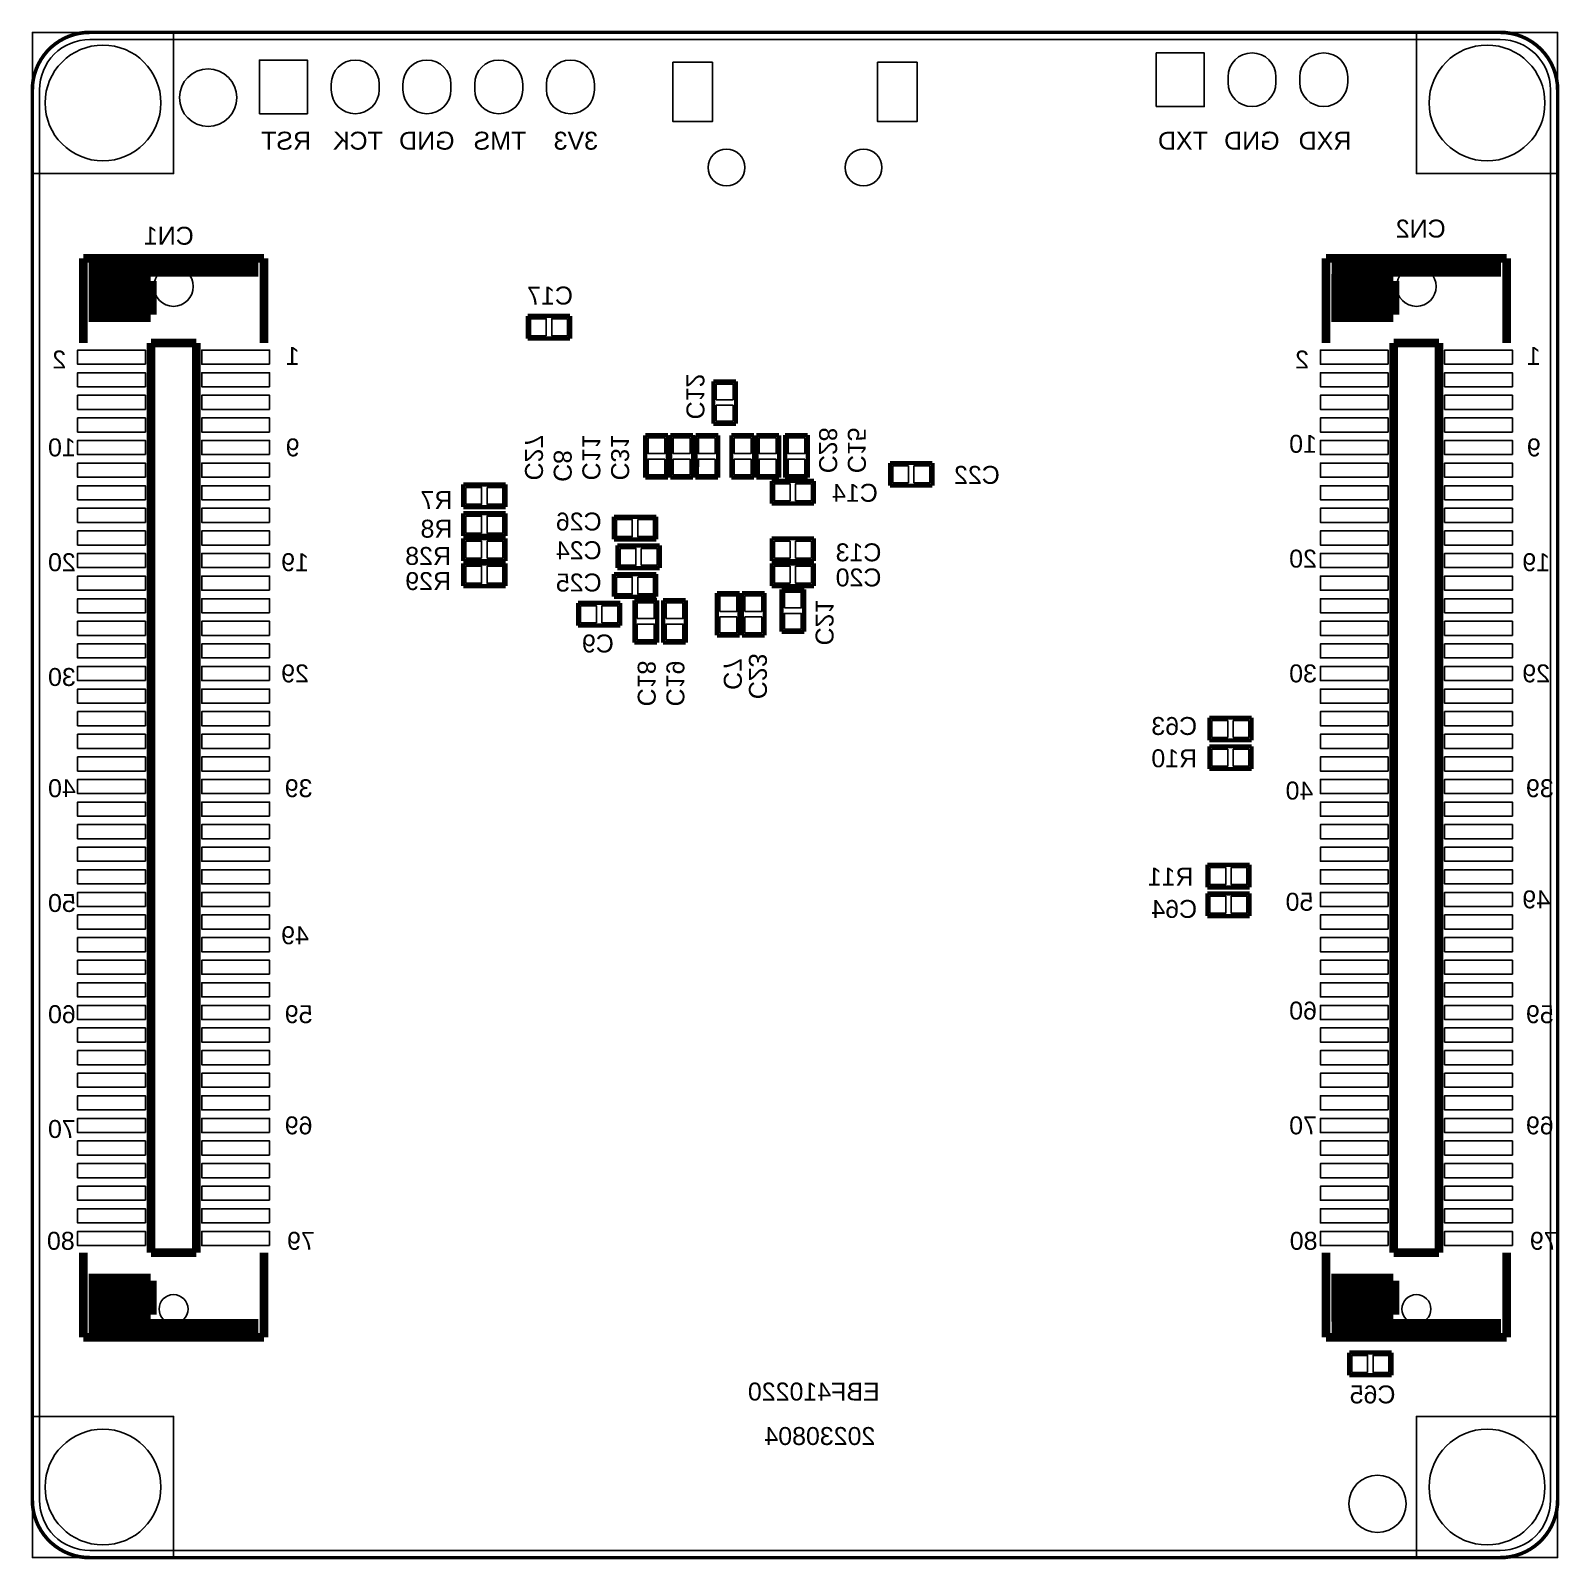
# Model space of a CAD drawing. Extents: x 0 to 114, y 0 to 54.
# Drawn here: x 60.3 to 114.4, y -0.1 to 54 of the extents above; entities that cross this region are included whole.
import ezdxf

# ---------------------------------------------------------------- set-up
doc = ezdxf.new("R2010")
doc.units = 0
doc.header["$MEASUREMENT"] = 0
for name, color, linetype in [('BG_OUTLINE', 3, 'CONTINUOUS'), ('BG_SILKSCREEN_BOTTOM', 85, 'CONTINUOUS'), ('PG_SILKSCREEN_BOTTOM', 85, 'CONTINUOUS'), ('PG_SOLDERMASK_BOTTOM', 85, 'CONTINUOUS'), ('PIN_SOLDERMASK_BOTTOM', 85, 'CONTINUOUS'), ('RD_SILKSCREEN_BOTTOM', 142, 'CONTINUOUS'), ('RKI_ALL', 43, 'CONTINUOUS')]:
    doc.layers.add(name, color=color, linetype=linetype)

msp = doc.modelspace()

# ---------------------------------------------------------------- linework, layer by layer
at = {"layer": 'BG_OUTLINE', "const_width": 0.127}
msp.add_lwpolyline([(62.411, -0.03), (112.348, -0.03, 0.414214), (114.38, 2.002), (114.38, 51.939, 0.414067), (112.348, 53.971), (62.411, 53.971, 0.414214), (60.379, 51.939), (60.379, 2.002, 0.414214), (62.411, -0.03)], format="xyb", dxfattribs=at)
at = {"layer": 'PG_SILKSCREEN_BOTTOM'}
for points, const_width in [([(68.579, 45.97), (62.18, 45.97)], 0.305), ([(62.18, 45.97), (62.18, 42.97)], 0.305), ([(68.579, 42.97), (68.579, 45.97)], 0.305), ([(112.579, 45.97), (106.181, 45.97)], 0.305), ([(106.181, 45.97), (106.181, 42.97)], 0.305), ([(112.579, 42.97), (112.579, 45.97)], 0.305), ([(68.38, 45.571), (62.378, 45.571)], 0.5), ([(112.378, 45.571), (106.379, 45.571)], 0.5), ([(64.57, 45.169), (62.371, 45.169)], 0.5), ([(64.57, 44.771), (62.371, 44.771)], 0.5), ([(64.53, 45.169), (64.53, 43.971)], 0.5), ([(108.568, 45.169), (106.369, 45.169)], 0.5), ([(108.568, 44.771), (106.369, 44.771)], 0.5), ([(108.528, 45.169), (108.528, 43.971)], 0.5), ([(64.57, 44.369), (62.371, 44.369)], 0.5), ([(108.568, 44.369), (106.369, 44.369)], 0.5), ([(64.57, 43.971), (62.371, 43.971)], 0.5), ([(79.418, 43.931), (77.919, 43.931)], 0.15), ([(77.919, 43.931), (77.919, 43.129)], 0.15), ([(79.418, 43.129), (79.418, 43.931)], 0.15), ([(108.568, 43.971), (106.369, 43.971)], 0.5), ([(66.181, 42.97), (64.581, 42.97)], 0.305), ([(64.581, 42.97), (64.581, 10.77)], 0.305), ([(66.181, 10.77), (66.181, 42.97)], 0.305), ([(77.919, 43.129), (79.418, 43.129)], 0.15), ([(110.179, 42.97), (108.579, 42.97)], 0.305), ([(108.579, 42.97), (108.579, 10.77)], 0.305), ([(110.179, 10.77), (110.179, 42.97)], 0.305), ([(85.291, 41.613), (84.488, 41.613)], 0.15), ([(84.488, 41.613), (84.488, 40.115)], 0.15), ([(85.291, 40.115), (85.291, 41.613)], 0.15), ([(84.488, 40.115), (85.291, 40.115)], 0.15), ([(82.076, 39.708), (82.076, 38.21)], 0.15), ([(82.879, 39.708), (82.076, 39.708)], 0.15), ([(82.879, 38.21), (82.879, 39.708)], 0.15), ([(82.966, 39.71), (82.966, 38.211)], 0.15), ([(83.769, 39.71), (82.966, 39.71)], 0.15), ([(83.769, 38.211), (83.769, 39.71)], 0.15), ([(83.858, 39.709), (83.855, 38.21)], 0.15), ([(84.661, 39.707), (83.858, 39.709)], 0.15), ([(84.658, 38.209), (84.661, 39.707)], 0.15), ([(85.124, 39.708), (85.124, 38.21)], 0.15), ([(85.927, 39.708), (85.124, 39.708)], 0.15), ([(85.927, 38.21), (85.927, 39.708)], 0.15), ([(86.013, 39.708), (86.013, 38.21)], 0.15), ([(86.816, 39.708), (86.013, 39.708)], 0.15), ([(86.816, 38.21), (86.816, 39.708)], 0.15), ([(87.03, 39.71), (87.03, 38.211)], 0.15), ([(87.833, 39.71), (87.03, 39.71)], 0.15), ([(87.833, 38.211), (87.833, 39.71)], 0.15), ([(92.244, 38.724), (90.745, 38.724)], 0.15), ([(90.745, 38.724), (90.745, 37.922)], 0.15), ([(92.244, 37.922), (92.244, 38.724)], 0.15), ([(77.131, 37.964), (75.632, 37.964)], 0.15), ([(75.632, 37.964), (75.632, 37.161)], 0.15), ([(77.131, 37.161), (77.131, 37.964)], 0.15), ([(82.076, 38.21), (82.879, 38.21)], 0.15), ([(82.966, 38.211), (83.769, 38.211)], 0.15), ([(83.855, 38.21), (84.658, 38.209)], 0.15), ([(85.124, 38.21), (85.927, 38.21)], 0.15), ([(86.013, 38.21), (86.816, 38.21)], 0.15), ([(88.053, 38.089), (86.554, 38.089)], 0.15), ([(86.554, 38.089), (86.554, 37.287)], 0.15), ([(87.03, 38.211), (87.833, 38.211)], 0.15), ([(88.053, 37.287), (88.053, 38.089)], 0.15), ([(90.745, 37.922), (92.244, 37.922)], 0.15), ([(86.554, 37.287), (88.053, 37.287)], 0.15), ([(75.632, 37.161), (77.131, 37.161)], 0.15), ([(77.131, 36.948), (75.632, 36.948)], 0.15), ([(75.632, 36.948), (75.632, 36.145)], 0.15), ([(77.131, 36.145), (77.131, 36.948)], 0.15), ([(82.465, 36.822), (80.966, 36.822)], 0.15), ([(80.966, 36.822), (80.966, 36.019)], 0.15), ([(82.465, 36.019), (82.465, 36.822)], 0.15), ([(75.632, 36.145), (77.131, 36.145)], 0.15), ([(77.131, 36.059), (75.632, 36.059)], 0.15), ([(75.632, 36.059), (75.632, 35.256)], 0.15), ([(77.131, 35.256), (77.131, 36.059)], 0.15), ([(80.966, 36.019), (82.465, 36.019)], 0.15), ([(82.592, 35.805), (81.093, 35.805)], 0.15), ([(81.093, 35.805), (81.093, 35.002)], 0.15), ([(82.592, 35.002), (82.592, 35.805)], 0.15), ([(88.053, 36.059), (86.554, 36.059)], 0.15), ([(86.554, 36.059), (86.554, 35.256)], 0.15), ([(88.053, 35.256), (88.053, 36.059)], 0.15), ([(75.632, 35.256), (77.131, 35.256)], 0.15), ([(77.131, 35.17), (75.632, 35.17)], 0.15), ([(75.632, 35.17), (75.632, 34.367)], 0.15), ([(77.131, 34.367), (77.131, 35.17)], 0.15), ([(86.554, 35.256), (88.053, 35.256)], 0.15), ([(88.054, 35.168), (86.555, 35.168)], 0.15), ([(86.555, 35.168), (86.555, 34.366)], 0.15), ([(88.054, 34.366), (88.054, 35.168)], 0.15), ([(82.465, 34.79), (80.966, 34.79)], 0.15), ([(80.966, 34.79), (80.966, 33.987)], 0.15), ([(81.093, 35.002), (82.592, 35.002)], 0.15), ([(82.465, 33.987), (82.465, 34.79)], 0.15), ([(75.632, 34.367), (77.131, 34.367)], 0.15), ([(85.418, 34.119), (84.615, 34.119)], 0.15), ([(84.615, 34.119), (84.615, 32.621)], 0.15), ([(85.418, 32.621), (85.418, 34.119)], 0.15), ([(86.307, 34.119), (85.504, 34.119)], 0.15), ([(85.504, 34.119), (85.504, 32.621)], 0.15), ([(86.307, 32.621), (86.307, 34.119)], 0.15), ([(86.555, 34.366), (88.054, 34.366)], 0.15), ([(87.705, 34.247), (86.902, 34.247)], 0.15), ([(86.902, 34.247), (86.902, 32.749)], 0.15), ([(87.705, 32.749), (87.705, 34.247)], 0.15), ([(81.196, 33.771), (79.697, 33.771)], 0.15), ([(79.697, 33.771), (79.697, 32.969)], 0.15), ([(80.966, 33.987), (82.465, 33.987)], 0.15), ([(81.196, 32.969), (81.196, 33.771)], 0.15), ([(82.498, 33.866), (81.695, 33.866)], 0.15), ([(81.695, 33.866), (81.695, 32.368)], 0.15), ([(82.498, 32.368), (82.498, 33.866)], 0.15), ([(83.514, 33.866), (82.711, 33.866)], 0.15), ([(82.711, 33.866), (82.711, 32.368)], 0.15), ([(83.514, 32.368), (83.514, 33.866)], 0.15), ([(79.697, 32.969), (81.196, 32.969)], 0.15), ([(84.615, 32.621), (85.418, 32.621)], 0.15), ([(85.504, 32.621), (86.307, 32.621)], 0.15), ([(86.902, 32.749), (87.705, 32.749)], 0.15), ([(81.695, 32.368), (82.498, 32.368)], 0.15), ([(82.711, 32.368), (83.514, 32.368)], 0.15), ([(103.547, 29.709), (102.048, 29.709)], 0.15), ([(102.048, 29.709), (102.048, 28.906)], 0.15), ([(103.547, 28.906), (103.547, 29.709)], 0.15), ([(102.048, 28.906), (103.547, 28.906)], 0.15), ([(103.547, 28.693), (102.048, 28.693)], 0.15), ([(102.048, 28.693), (102.048, 27.89)], 0.15), ([(103.547, 27.89), (103.547, 28.693)], 0.15), ([(102.048, 27.89), (103.547, 27.89)], 0.15), ([(103.476, 24.502), (101.977, 24.502)], 0.15), ([(101.977, 24.502), (101.977, 23.699)], 0.15), ([(103.476, 23.699), (103.476, 24.502)], 0.15), ([(101.977, 23.699), (103.476, 23.699)], 0.15), ([(103.476, 23.486), (101.977, 23.486)], 0.15), ([(101.977, 23.486), (101.977, 22.683)], 0.15), ([(103.476, 22.683), (103.476, 23.486)], 0.15), ([(101.977, 22.683), (103.476, 22.683)], 0.15), ([(62.18, 7.771), (62.18, 10.77)], 0.305), ([(64.581, 10.77), (66.181, 10.77)], 0.305), ([(68.579, 10.77), (68.579, 7.771)], 0.305), ([(106.181, 7.771), (106.181, 10.77)], 0.305), ([(108.579, 10.77), (110.179, 10.77)], 0.305), ([(112.579, 10.77), (112.579, 7.771)], 0.305), ([(64.57, 9.77), (62.371, 9.77)], 0.5), ([(64.53, 8.571), (64.53, 9.77)], 0.5), ([(108.568, 9.77), (106.369, 9.77)], 0.5), ([(108.528, 8.571), (108.528, 9.77)], 0.5), ([(64.57, 9.371), (62.371, 9.371)], 0.5), ([(64.57, 8.969), (62.371, 8.969)], 0.5), ([(108.568, 9.371), (106.369, 9.371)], 0.5), ([(108.568, 8.969), (106.369, 8.969)], 0.5), ([(64.57, 8.571), (62.371, 8.571)], 0.5), ([(108.568, 8.571), (106.369, 8.571)], 0.5), ([(68.38, 8.169), (62.378, 8.169)], 0.5), ([(112.378, 8.169), (106.379, 8.169)], 0.5), ([(68.579, 7.771), (62.18, 7.771)], 0.305), ([(112.579, 7.771), (106.181, 7.771)], 0.305), ([(108.5, 7.23), (107.001, 7.23)], 0.15), ([(107.001, 7.23), (107.001, 6.427)], 0.15), ([(108.5, 6.427), (108.5, 7.23)], 0.15), ([(107.001, 6.427), (108.5, 6.427)], 0.15)]:
    msp.add_lwpolyline(points, dxfattribs=dict(at, const_width=const_width))
at = {"layer": 'PG_SOLDERMASK_BOTTOM'}
for points in [[(65.381, 53.971), (60.379, 53.971), (60.379, 48.969), (65.381, 48.969)], [(114.38, 48.969), (114.38, 53.971), (109.379, 53.971), (109.379, 48.969)], [(60.379, 4.971), (60.379, -0.03), (65.381, -0.03), (65.381, 4.971)], [(109.379, -0.03), (114.38, -0.03), (114.38, 4.971), (109.379, 4.971)]]:
    msp.add_lwpolyline(points, close=True, dxfattribs=at)
at = {"layer": 'PIN_SOLDERMASK_BOTTOM'}
for points in [[(100.17, 51.344), (100.17, 53.244), (101.869, 53.244), (101.869, 51.344)], [(68.42, 51.09), (68.42, 52.99), (70.119, 52.99), (70.119, 51.09)], [(84.455, 52.915), (84.455, 50.815), (83.055, 50.815), (83.055, 52.915)], [(91.704, 52.915), (91.704, 50.815), (90.304, 50.815), (90.304, 52.915)], [(78.572, 43.23), (78.572, 43.83), (78.013, 43.83), (78.013, 43.23)], [(79.324, 43.23), (79.324, 43.83), (78.765, 43.83), (78.765, 43.23)], [(64.379, 42.222), (64.379, 42.722), (61.978, 42.722), (61.978, 42.222)], [(68.778, 42.222), (68.778, 42.722), (66.378, 42.722), (66.378, 42.222)], [(108.379, 42.222), (108.379, 42.722), (105.979, 42.722), (105.979, 42.222)], [(112.778, 42.222), (112.778, 42.722), (110.378, 42.722), (110.378, 42.222)], [(64.379, 41.422), (64.379, 41.922), (61.978, 41.922), (61.978, 41.422)], [(68.778, 41.422), (68.778, 41.922), (66.378, 41.922), (66.378, 41.422)], [(108.379, 41.422), (108.379, 41.922), (105.979, 41.922), (105.979, 41.422)], [(112.778, 41.422), (112.778, 41.922), (110.378, 41.922), (110.378, 41.422)], [(84.589, 40.961), (85.189, 40.961), (85.189, 41.52), (84.589, 41.52)], [(64.379, 40.622), (64.379, 41.122), (61.978, 41.122), (61.978, 40.622)], [(68.778, 40.622), (68.778, 41.122), (66.378, 41.122), (66.378, 40.622)], [(84.589, 40.209), (85.189, 40.209), (85.189, 40.768), (84.589, 40.768)], [(108.379, 40.622), (108.379, 41.122), (105.979, 41.122), (105.979, 40.622)], [(112.778, 40.622), (112.778, 41.122), (110.378, 41.122), (110.378, 40.622)], [(64.379, 39.822), (64.379, 40.322), (61.978, 40.322), (61.978, 39.822)], [(68.778, 39.822), (68.778, 40.322), (66.378, 40.322), (66.378, 39.822)], [(108.379, 39.822), (108.379, 40.322), (105.979, 40.322), (105.979, 39.822)], [(112.778, 39.822), (112.778, 40.322), (110.378, 40.322), (110.378, 39.822)], [(64.379, 39.021), (64.379, 39.522), (61.978, 39.522), (61.978, 39.021)], [(68.778, 39.021), (68.778, 39.522), (66.378, 39.522), (66.378, 39.021)], [(82.777, 39.615), (82.178, 39.615), (82.178, 39.056), (82.777, 39.056)], [(83.667, 39.616), (83.068, 39.616), (83.068, 39.057), (83.667, 39.057)], [(84.559, 39.613), (83.96, 39.615), (83.958, 39.056), (84.558, 39.055)], [(85.825, 39.615), (85.226, 39.615), (85.226, 39.056), (85.825, 39.056)], [(86.714, 39.615), (86.115, 39.615), (86.115, 39.056), (86.714, 39.056)], [(87.731, 39.616), (87.132, 39.616), (87.132, 39.057), (87.731, 39.057)], [(108.379, 39.021), (108.379, 39.522), (105.979, 39.522), (105.979, 39.021)], [(112.778, 39.021), (112.778, 39.522), (110.378, 39.522), (110.378, 39.021)], [(64.379, 38.221), (64.379, 38.722), (61.978, 38.722), (61.978, 38.221)], [(68.778, 38.221), (68.778, 38.722), (66.378, 38.722), (66.378, 38.221)], [(82.777, 38.863), (82.178, 38.863), (82.178, 38.304), (82.777, 38.304)], [(83.667, 38.864), (83.068, 38.864), (83.068, 38.305), (83.667, 38.305)], [(84.558, 38.862), (83.958, 38.863), (83.957, 38.304), (84.556, 38.303)], [(85.825, 38.863), (85.226, 38.863), (85.226, 38.304), (85.825, 38.304)], [(86.714, 38.863), (86.115, 38.863), (86.115, 38.304), (86.714, 38.304)], [(87.731, 38.864), (87.132, 38.864), (87.132, 38.305), (87.731, 38.305)], [(91.398, 38.023), (91.398, 38.623), (90.839, 38.623), (90.839, 38.023)], [(92.15, 38.023), (92.15, 38.623), (91.591, 38.623), (91.591, 38.023)], [(108.379, 38.221), (108.379, 38.722), (105.979, 38.722), (105.979, 38.221)], [(112.778, 38.221), (112.778, 38.722), (110.378, 38.722), (110.378, 38.221)], [(64.379, 37.421), (64.379, 37.922), (61.978, 37.922), (61.978, 37.421)], [(68.778, 37.421), (68.778, 37.922), (66.378, 37.922), (66.378, 37.421)], [(87.207, 37.388), (87.207, 37.988), (86.648, 37.988), (86.648, 37.388)], [(87.959, 37.388), (87.959, 37.988), (87.4, 37.988), (87.4, 37.388)], [(108.379, 37.421), (108.379, 37.922), (105.979, 37.922), (105.979, 37.421)], [(112.778, 37.421), (112.778, 37.922), (110.378, 37.922), (110.378, 37.421)], [(75.726, 37.862), (75.726, 37.262), (76.285, 37.262), (76.285, 37.862)], [(76.478, 37.862), (76.478, 37.262), (77.037, 37.262), (77.037, 37.862)], [(64.379, 36.621), (64.379, 37.122), (61.978, 37.122), (61.978, 36.621)], [(68.778, 36.621), (68.778, 37.122), (66.378, 37.122), (66.378, 36.621)], [(76.285, 36.246), (76.285, 36.846), (75.726, 36.846), (75.726, 36.246)], [(77.037, 36.246), (77.037, 36.846), (76.478, 36.846), (76.478, 36.246)], [(108.379, 36.621), (108.379, 37.122), (105.979, 37.122), (105.979, 36.621)], [(112.778, 36.621), (112.778, 37.122), (110.378, 37.122), (110.378, 36.621)], [(64.379, 35.821), (64.379, 36.321), (61.978, 36.321), (61.978, 35.821)], [(68.778, 35.821), (68.778, 36.321), (66.378, 36.321), (66.378, 35.821)], [(81.06, 36.72), (81.06, 36.121), (81.619, 36.121), (81.619, 36.72)], [(81.812, 36.72), (81.812, 36.121), (82.371, 36.121), (82.371, 36.72)], [(108.379, 35.821), (108.379, 36.321), (105.979, 36.321), (105.979, 35.821)], [(112.778, 35.821), (112.778, 36.321), (110.378, 36.321), (110.378, 35.821)], [(76.285, 35.357), (76.285, 35.957), (75.726, 35.957), (75.726, 35.357)], [(77.037, 35.357), (77.037, 35.957), (76.478, 35.957), (76.478, 35.357)], [(87.207, 35.357), (87.207, 35.957), (86.648, 35.957), (86.648, 35.357)], [(87.959, 35.357), (87.959, 35.957), (87.4, 35.957), (87.4, 35.357)], [(64.379, 35.021), (64.379, 35.521), (61.978, 35.521), (61.978, 35.021)], [(68.778, 35.021), (68.778, 35.521), (66.378, 35.521), (66.378, 35.021)], [(81.187, 35.703), (81.187, 35.103), (81.746, 35.103), (81.746, 35.703)], [(81.939, 35.703), (81.939, 35.103), (82.498, 35.103), (82.498, 35.703)], [(108.379, 35.021), (108.379, 35.521), (105.979, 35.521), (105.979, 35.021)], [(112.778, 35.021), (112.778, 35.521), (110.378, 35.521), (110.378, 35.021)], [(64.379, 34.221), (64.379, 34.721), (61.978, 34.721), (61.978, 34.221)], [(68.778, 34.221), (68.778, 34.721), (66.378, 34.721), (66.378, 34.221)], [(75.726, 35.068), (75.726, 34.468), (76.285, 34.468), (76.285, 35.068)], [(76.478, 35.068), (76.478, 34.468), (77.037, 34.468), (77.037, 35.068)], [(81.06, 34.688), (81.06, 34.089), (81.619, 34.089), (81.619, 34.688)], [(81.812, 34.688), (81.812, 34.089), (82.371, 34.089), (82.371, 34.688)], [(87.208, 34.467), (87.208, 35.067), (86.649, 35.067), (86.649, 34.467)], [(87.96, 34.467), (87.96, 35.067), (87.401, 35.067), (87.401, 34.467)], [(108.379, 34.221), (108.379, 34.721), (105.979, 34.721), (105.979, 34.221)], [(112.778, 34.221), (112.778, 34.721), (110.378, 34.721), (110.378, 34.221)], [(87.004, 33.595), (87.603, 33.595), (87.603, 34.154), (87.004, 34.154)], [(64.379, 33.421), (64.379, 33.921), (61.978, 33.921), (61.978, 33.421)], [(68.778, 33.421), (68.778, 33.921), (66.378, 33.921), (66.378, 33.421)], [(80.35, 33.07), (80.35, 33.67), (79.791, 33.67), (79.791, 33.07)], [(81.102, 33.07), (81.102, 33.67), (80.543, 33.67), (80.543, 33.07)], [(81.797, 33.214), (82.396, 33.214), (82.396, 33.773), (81.797, 33.773)], [(82.813, 33.214), (83.412, 33.214), (83.412, 33.773), (82.813, 33.773)], [(84.716, 33.466), (85.316, 33.466), (85.316, 34.025), (84.716, 34.025)], [(85.605, 33.466), (86.205, 33.466), (86.205, 34.025), (85.605, 34.025)], [(108.379, 33.421), (108.379, 33.921), (105.979, 33.921), (105.979, 33.421)], [(112.778, 33.421), (112.778, 33.921), (110.378, 33.921), (110.378, 33.421)], [(64.379, 32.621), (64.379, 33.121), (61.978, 33.121), (61.978, 32.621)], [(68.778, 32.621), (68.778, 33.121), (66.378, 33.121), (66.378, 32.621)], [(81.797, 32.462), (82.396, 32.462), (82.396, 33.021), (81.797, 33.021)], [(82.813, 32.462), (83.412, 32.462), (83.412, 33.021), (82.813, 33.021)], [(84.716, 32.715), (85.316, 32.715), (85.316, 33.273), (84.716, 33.273)], [(85.605, 32.715), (86.205, 32.715), (86.205, 33.273), (85.605, 33.273)], [(87.004, 32.843), (87.603, 32.843), (87.603, 33.402), (87.004, 33.402)], [(108.379, 32.621), (108.379, 33.121), (105.979, 33.121), (105.979, 32.621)], [(112.778, 32.621), (112.778, 33.121), (110.378, 33.121), (110.378, 32.621)], [(64.379, 31.821), (64.379, 32.321), (61.978, 32.321), (61.978, 31.821)], [(68.778, 31.821), (68.778, 32.321), (66.378, 32.321), (66.378, 31.821)], [(108.379, 31.821), (108.379, 32.321), (105.979, 32.321), (105.979, 31.821)], [(112.778, 31.821), (112.778, 32.321), (110.378, 32.321), (110.378, 31.821)], [(64.379, 31.02), (64.379, 31.521), (61.978, 31.521), (61.978, 31.02)], [(68.778, 31.02), (68.778, 31.521), (66.378, 31.521), (66.378, 31.02)], [(108.379, 31.02), (108.379, 31.521), (105.979, 31.521), (105.979, 31.02)], [(112.778, 31.02), (112.778, 31.521), (110.378, 31.521), (110.378, 31.02)], [(64.379, 30.22), (64.379, 30.721), (61.978, 30.721), (61.978, 30.22)], [(68.778, 30.22), (68.778, 30.721), (66.378, 30.721), (66.378, 30.22)], [(108.379, 30.22), (108.379, 30.721), (105.979, 30.721), (105.979, 30.22)], [(112.778, 30.22), (112.778, 30.721), (110.378, 30.721), (110.378, 30.22)], [(64.379, 29.42), (64.379, 29.921), (61.978, 29.921), (61.978, 29.42)], [(68.778, 29.42), (68.778, 29.921), (66.378, 29.921), (66.378, 29.42)], [(108.379, 29.42), (108.379, 29.921), (105.979, 29.921), (105.979, 29.42)], [(112.778, 29.42), (112.778, 29.921), (110.378, 29.921), (110.378, 29.42)], [(102.142, 29.607), (102.142, 29.007), (102.701, 29.007), (102.701, 29.607)], [(102.894, 29.607), (102.894, 29.007), (103.453, 29.007), (103.453, 29.607)], [(64.379, 28.62), (64.379, 29.121), (61.978, 29.121), (61.978, 28.62)], [(68.778, 28.62), (68.778, 29.121), (66.378, 29.121), (66.378, 28.62)], [(108.379, 28.62), (108.379, 29.121), (105.979, 29.121), (105.979, 28.62)], [(112.778, 28.62), (112.778, 29.121), (110.378, 29.121), (110.378, 28.62)], [(64.379, 27.82), (64.379, 28.32), (61.978, 28.32), (61.978, 27.82)], [(68.778, 27.82), (68.778, 28.32), (66.378, 28.32), (66.378, 27.82)], [(102.142, 28.591), (102.142, 27.991), (102.701, 27.991), (102.701, 28.591)], [(102.894, 28.591), (102.894, 27.991), (103.453, 27.991), (103.453, 28.591)], [(108.379, 27.82), (108.379, 28.32), (105.979, 28.32), (105.979, 27.82)], [(112.778, 27.82), (112.778, 28.32), (110.378, 28.32), (110.378, 27.82)], [(64.379, 27.022), (64.379, 27.523), (61.978, 27.523), (61.978, 27.022)], [(68.778, 27.022), (68.778, 27.523), (66.378, 27.523), (66.378, 27.022)], [(108.379, 27.022), (108.379, 27.523), (105.979, 27.523), (105.979, 27.022)], [(112.778, 27.022), (112.778, 27.523), (110.378, 27.523), (110.378, 27.022)], [(64.379, 26.22), (64.379, 26.72), (61.978, 26.72), (61.978, 26.22)], [(68.778, 26.22), (68.778, 26.72), (66.378, 26.72), (66.378, 26.22)], [(108.379, 26.22), (108.379, 26.72), (105.979, 26.72), (105.979, 26.22)], [(112.778, 26.22), (112.778, 26.72), (110.378, 26.72), (110.378, 26.22)], [(64.379, 25.422), (64.379, 25.923), (61.978, 25.923), (61.978, 25.422)], [(68.778, 25.422), (68.778, 25.923), (66.378, 25.923), (66.378, 25.422)], [(108.379, 25.422), (108.379, 25.923), (105.979, 25.923), (105.979, 25.422)], [(112.778, 25.422), (112.778, 25.923), (110.378, 25.923), (110.378, 25.422)], [(64.379, 24.622), (64.379, 25.123), (61.978, 25.123), (61.978, 24.622)], [(68.778, 24.622), (68.778, 25.123), (66.378, 25.123), (66.378, 24.622)], [(108.379, 24.622), (108.379, 25.123), (105.979, 25.123), (105.979, 24.622)], [(112.778, 24.622), (112.778, 25.123), (110.378, 25.123), (110.378, 24.622)], [(102.071, 24.4), (102.071, 23.8), (102.63, 23.8), (102.63, 24.4)], [(102.823, 24.4), (102.823, 23.8), (103.382, 23.8), (103.382, 24.4)], [(64.379, 23.822), (64.379, 24.322), (61.978, 24.322), (61.978, 23.822)], [(68.778, 23.822), (68.778, 24.322), (66.378, 24.322), (66.378, 23.822)], [(108.379, 23.822), (108.379, 24.322), (105.979, 24.322), (105.979, 23.822)], [(112.778, 23.822), (112.778, 24.322), (110.378, 24.322), (110.378, 23.822)], [(64.379, 23.022), (64.379, 23.522), (61.978, 23.522), (61.978, 23.022)], [(68.778, 23.022), (68.778, 23.522), (66.378, 23.522), (66.378, 23.022)], [(102.071, 23.384), (102.071, 22.784), (102.63, 22.784), (102.63, 23.384)], [(102.823, 23.384), (102.823, 22.784), (103.382, 22.784), (103.382, 23.384)], [(108.379, 23.022), (108.379, 23.522), (105.979, 23.522), (105.979, 23.022)], [(112.778, 23.022), (112.778, 23.522), (110.378, 23.522), (110.378, 23.022)], [(64.379, 22.222), (64.379, 22.722), (61.978, 22.722), (61.978, 22.222)], [(68.778, 22.222), (68.778, 22.722), (66.378, 22.722), (66.378, 22.222)], [(108.379, 22.222), (108.379, 22.722), (105.979, 22.722), (105.979, 22.222)], [(112.778, 22.222), (112.778, 22.722), (110.378, 22.722), (110.378, 22.222)], [(64.379, 21.422), (64.379, 21.922), (61.978, 21.922), (61.978, 21.422)], [(68.778, 21.422), (68.778, 21.922), (66.378, 21.922), (66.378, 21.422)], [(108.379, 21.422), (108.379, 21.922), (105.979, 21.922), (105.979, 21.422)], [(112.778, 21.422), (112.778, 21.922), (110.378, 21.922), (110.378, 21.422)], [(64.379, 20.622), (64.379, 21.122), (61.978, 21.122), (61.978, 20.622)], [(68.778, 20.622), (68.778, 21.122), (66.378, 21.122), (66.378, 20.622)], [(108.379, 20.622), (108.379, 21.122), (105.979, 21.122), (105.979, 20.622)], [(112.778, 20.622), (112.778, 21.122), (110.378, 21.122), (110.378, 20.622)], [(64.379, 19.822), (64.379, 20.322), (61.978, 20.322), (61.978, 19.822)], [(68.778, 19.822), (68.778, 20.322), (66.378, 20.322), (66.378, 19.822)], [(108.379, 19.822), (108.379, 20.322), (105.979, 20.322), (105.979, 19.822)], [(112.778, 19.822), (112.778, 20.322), (110.378, 20.322), (110.378, 19.822)], [(64.379, 19.021), (64.379, 19.522), (61.978, 19.522), (61.978, 19.021)], [(68.778, 19.021), (68.778, 19.522), (66.378, 19.522), (66.378, 19.021)], [(108.379, 19.021), (108.379, 19.522), (105.979, 19.522), (105.979, 19.021)], [(112.778, 19.021), (112.778, 19.522), (110.378, 19.522), (110.378, 19.021)], [(64.379, 18.221), (64.379, 18.722), (61.978, 18.722), (61.978, 18.221)], [(68.778, 18.221), (68.778, 18.722), (66.378, 18.722), (66.378, 18.221)], [(108.379, 18.221), (108.379, 18.722), (105.979, 18.722), (105.979, 18.221)], [(112.778, 18.221), (112.778, 18.722), (110.378, 18.722), (110.378, 18.221)], [(64.379, 17.421), (64.379, 17.922), (61.978, 17.922), (61.978, 17.421)], [(68.778, 17.421), (68.778, 17.922), (66.378, 17.922), (66.378, 17.421)], [(108.379, 17.421), (108.379, 17.922), (105.979, 17.922), (105.979, 17.421)], [(112.778, 17.421), (112.778, 17.922), (110.378, 17.922), (110.378, 17.421)], [(64.379, 16.621), (64.379, 17.122), (61.978, 17.122), (61.978, 16.621)], [(68.778, 16.621), (68.778, 17.122), (66.378, 17.122), (66.378, 16.621)], [(108.379, 16.621), (108.379, 17.122), (105.979, 17.122), (105.979, 16.621)], [(112.778, 16.621), (112.778, 17.122), (110.378, 17.122), (110.378, 16.621)], [(64.379, 15.821), (64.379, 16.321), (61.978, 16.321), (61.978, 15.821)], [(68.778, 15.821), (68.778, 16.321), (66.378, 16.321), (66.378, 15.821)], [(108.379, 15.821), (108.379, 16.321), (105.979, 16.321), (105.979, 15.821)], [(112.778, 15.821), (112.778, 16.321), (110.378, 16.321), (110.378, 15.821)], [(64.379, 15.021), (64.379, 15.521), (61.978, 15.521), (61.978, 15.021)], [(68.778, 15.021), (68.778, 15.521), (66.378, 15.521), (66.378, 15.021)], [(108.379, 15.021), (108.379, 15.521), (105.979, 15.521), (105.979, 15.021)], [(112.778, 15.021), (112.778, 15.521), (110.378, 15.521), (110.378, 15.021)], [(64.379, 14.221), (64.379, 14.721), (61.978, 14.721), (61.978, 14.221)], [(68.778, 14.221), (68.778, 14.721), (66.378, 14.721), (66.378, 14.221)], [(108.379, 14.221), (108.379, 14.721), (105.979, 14.721), (105.979, 14.221)], [(112.778, 14.221), (112.778, 14.721), (110.378, 14.721), (110.378, 14.221)], [(64.379, 13.421), (64.379, 13.921), (61.978, 13.921), (61.978, 13.421)], [(68.778, 13.421), (68.778, 13.921), (66.378, 13.921), (66.378, 13.421)], [(108.379, 13.421), (108.379, 13.921), (105.979, 13.921), (105.979, 13.421)], [(112.778, 13.421), (112.778, 13.921), (110.378, 13.921), (110.378, 13.421)], [(64.379, 12.621), (64.379, 13.121), (61.978, 13.121), (61.978, 12.621)], [(68.778, 12.621), (68.778, 13.121), (66.378, 13.121), (66.378, 12.621)], [(108.379, 12.621), (108.379, 13.121), (105.979, 13.121), (105.979, 12.621)], [(112.778, 12.621), (112.778, 13.121), (110.378, 13.121), (110.378, 12.621)], [(64.379, 11.821), (64.379, 12.321), (61.978, 12.321), (61.978, 11.821)], [(68.778, 11.821), (68.778, 12.321), (66.378, 12.321), (66.378, 11.821)], [(108.379, 11.821), (108.379, 12.321), (105.979, 12.321), (105.979, 11.821)], [(112.778, 11.821), (112.778, 12.321), (110.378, 12.321), (110.378, 11.821)], [(64.379, 11.02), (64.379, 11.521), (61.978, 11.521), (61.978, 11.02)], [(68.778, 11.02), (68.778, 11.521), (66.378, 11.521), (66.378, 11.02)], [(108.379, 11.02), (108.379, 11.521), (105.979, 11.521), (105.979, 11.02)], [(112.778, 11.02), (112.778, 11.521), (110.378, 11.521), (110.378, 11.02)], [(107.654, 6.528), (107.654, 7.128), (107.095, 7.128), (107.095, 6.528)], [(108.406, 6.528), (108.406, 7.128), (107.847, 7.128), (107.847, 6.528)]]:
    msp.add_lwpolyline(points, close=True, dxfattribs=at)
for points in [[(104.409, 52.395), (104.409, 52.194, -1), (102.71, 52.194), (102.71, 52.395, -1)], [(106.949, 52.395), (106.949, 52.194, -1), (105.25, 52.194), (105.25, 52.395, -1)], [(72.659, 52.141), (72.659, 51.94, -1), (70.96, 51.94), (70.96, 52.141, -1)], [(75.199, 52.141), (75.199, 51.94, -1), (73.5, 51.94), (73.5, 52.141, -1)], [(77.739, 52.141), (77.739, 51.94, -1), (76.04, 51.94), (76.04, 52.141, -1)], [(80.279, 52.141), (80.279, 51.94, -1), (78.58, 51.94), (78.58, 52.141, -1)]]:
    msp.add_lwpolyline(points, format="xyb", close=True, dxfattribs=at)
for centre, radius in [((62.879, 51.471), 2.05), ((111.881, 51.471), 2.05), ((66.602, 51.659), 1.016), ((84.954, 49.185), 0.65), ((89.805, 49.185), 0.65), ((65.378, 44.971), 0.7), ((109.379, 44.971), 0.7), ((65.378, 8.771), 0.513), ((109.379, 8.771), 0.513), ((62.879, 2.47), 2.05), ((111.881, 2.47), 2.05), ((108.004, 1.875), 1.016)]:
    msp.add_circle(centre, radius, dxfattribs=at)
at = {"layer": 'RKI_ALL'}
msp.add_lwpolyline([(112.348, 0.224), (62.411, 0.224, -0.414214), (60.633, 2.002), (60.633, 51.939, -0.414214), (62.411, 53.717), (112.348, 53.717, -0.414046), (114.126, 51.939), (114.126, 2.002, -0.414214)], format="xyb", close=True, dxfattribs=at)

# ---------------------------------------------------------------- texts
at = {"layer": 'BG_SILKSCREEN_BOTTOM', "text_generation_flag": 2, "width": 1.04}
for s, p in [('RST', (70.247, 49.818)), ('TCK', (72.787, 49.818)), ('GND', (75.327, 49.818)), ('TMS', (77.867, 49.818)), ('3V3', (80.407, 49.818)), ('TXD', (101.997, 49.818)), ('GND', (104.537, 49.818)), ('RXD', (107.077, 49.818)), ('EBF410220', (90.377, 5.533)), ('20230804', (90.224, 3.958))]:
    msp.add_text(s, height=0.635, dxfattribs=at).set_placement(p)
at = {"layer": 'PG_SILKSCREEN_BOTTOM', "text_generation_flag": 2, "width": 1.04}
for s, p in [('1', (69.841, 42.198)), ('1', (113.783, 42.198)), ('2', (61.578, 42.071)), ('2', (105.579, 42.071)), ('10', (61.916, 38.959)), ('9', (69.841, 38.959)), ('10', (105.858, 39.086)), ('9', (113.783, 38.959)), ('20', (61.916, 34.895)), ('19', (70.171, 34.895)), ('20', (105.858, 35.022)), ('19', (114.113, 34.895)), ('30', (61.916, 30.831)), ('29', (70.171, 30.958)), ('30', (105.858, 30.958)), ('29', (114.113, 30.958)), ('40', (61.916, 26.894)), ('39', (70.298, 26.894)), ('40', (105.731, 26.81)), ('39', (114.24, 26.894)), ('50', (61.916, 22.83)), ('50', (105.731, 22.873)), ('49', (114.113, 22.957)), ('49', (70.171, 21.687)), ('60', (61.916, 18.893)), ('59', (70.298, 18.893)), ('60', (105.858, 19.02)), ('59', (114.24, 18.893)), ('70', (61.916, 14.829)), ('69', (70.298, 14.956)), ('70', (105.858, 14.956)), ('69', (114.24, 14.956)), ('80', (61.878, 10.869)), ('79', (70.379, 10.869)), ('80', (105.878, 10.869)), ('79', (114.38, 10.869))]:
    msp.add_text(s, height=0.635, dxfattribs=at).set_placement(p)
at = {"layer": 'RD_SILKSCREEN_BOTTOM', "text_generation_flag": 2, "width": 1.04}
for s, p in [('CN1', (66.094, 46.452)), ('CN2', (110.417, 46.706)), ('C17', (79.518, 44.336)), ('C22', (94.631, 37.986)), ('C14', (90.313, 37.351)), ('R7', (75.251, 37.097)), ('C26', (80.534, 36.335)), ('R8', (75.251, 36.081)), ('R28', (75.2, 35.117)), ('C24', (80.534, 35.319)), ('C13', (90.44, 35.244)), ('R29', (75.202, 34.227)), ('C25', (80.534, 34.176)), ('C20', (90.44, 34.355)), ('C9', (80.966, 32.017)), ('C63', (101.616, 29.096)), ('R10', (101.616, 27.953)), ('R11', (101.489, 23.762)), ('C64', (101.616, 22.619)), ('C65', (108.639, 5.431))]:
    msp.add_text(s, height=0.635, dxfattribs=at).set_placement(p)
for s, rotation, p in [('C12', 270, (83.536, 40.267)), ('C27', 270, (77.821, 38.108)), ('C11', 269.887, (79.851, 38.109)), ('C31', 270, (80.869, 38.108)), ('C28', 270, (88.235, 38.362)), ('C15', 270, (89.251, 38.362)), ('C8', 270, (78.837, 38.057)), ('C21', 270, (88.108, 32.266)), ('C23', 270, (85.748, 30.361)), ('C18', 270, (81.811, 30.107)), ('C19', 270, (82.827, 30.107)), ('C7', 270, (84.859, 30.691))]:
    msp.add_text(s, height=0.635, rotation=rotation, dxfattribs=at).set_placement(p)

doc.saveas('drawing.dxf')
